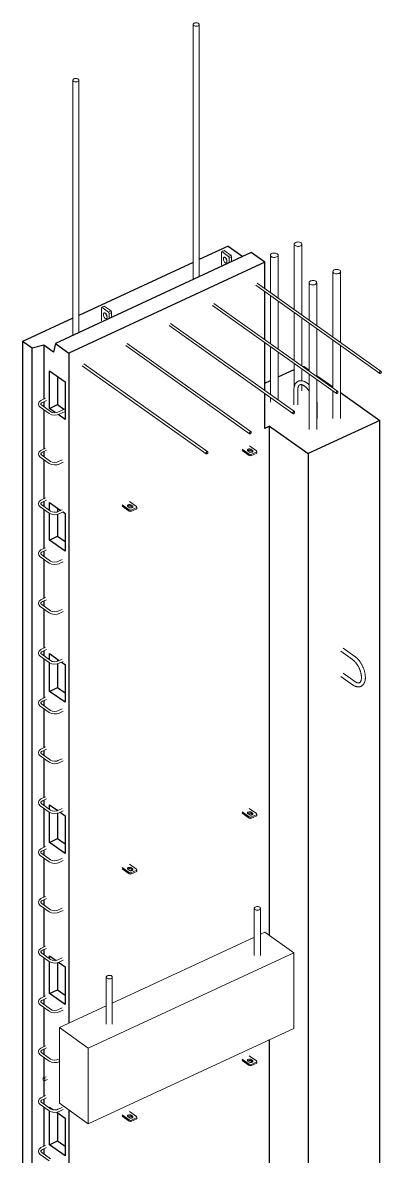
# Model space of a CAD drawing. Header units: millimetres. Extents: x -13820 to 6054, y -1835 to 21775.
# Drawn here: x 4887 to 6054, y 4825 to 8511 of the extents above; entities that cross this region are included whole.
import ezdxf

# ---------------------------------------------------------------- set-up
doc = ezdxf.new("R2010")
doc.units = ezdxf.units.MM
for name, color, linetype, lineweight in [('A-GENM', 13, 'Continuous', 18), ('A-WALL', 113, 'Continuous', 25), ('S-BEAM', 12, 'Continuous', 18), ('S-RBAR', 171, 'Continuous', 18)]:
    doc.layers.add(name, color=color, linetype=linetype, lineweight=lineweight)

# ---------------------------------------------------------------- blocks, each defined once
blk = doc.blocks.new('Rebar Bar - Part 698631707-431004-3D Ortho')
at = {"layer": 'S-RBAR'}
for p, q in [((-22690.5, 7395.7), (-22287, 7109.3)), ((-22282.4, 7115.8), (-22685.9, 7402.2))]:
    blk.add_line(p, q, dxfattribs=at)
for points in [[(-22281.6, 7114, 0), (-22281.7, 7114.8, 0), (-22282, 7115.5, 0), (-22282.5, 7115.9, 0), (-22283.2, 7116.1, 0), (-22283.9, 7116.1, 0), (-22284.7, 7115.9, 0), (-22285.5, 7115.4, 0), (-22286.3, 7114.7, 0), (-22286.9, 7113.9, 0), (-22287.4, 7113, 0), (-22287.7, 7112, 0), (-22287.8, 7111.1, 0)], [(-22287.8, 7111.1, 0), (-22287.7, 7110.3, 0), (-22287.4, 7109.7, 0), (-22286.9, 7109.2, 0), (-22286.3, 7109, 0), (-22285.5, 7109, 0), (-22284.7, 7109.3, 0), (-22283.9, 7109.8, 0), (-22283.2, 7110.5, 0), (-22282.5, 7111.3, 0), (-22282, 7112.2, 0), (-22281.7, 7113.1, 0), (-22281.6, 7114, 0)]]:
    blk.add_polyline3d(points, dxfattribs=at)
blk = doc.blocks.new('Rebar Bar - Part 4095212119-431004-3D Ortho')
at = {"layer": 'S-RBAR'}
for p, q in [((-22746.7, 7255.8), (-22769.7, 7245.2)), ((-22766.3, 7237.9), (-22746.7, 7247))]:
    blk.add_line(p, q, dxfattribs=at)
blk = doc.blocks.new('Rebar Bar - Part 2227165887-431004-3D Ortho')
at = {"layer": 'S-RBAR'}
for points in [[(-22798.4, 7240, 0), (-22791.1, 7236.5, 0), (-22781.9, 7235, 0), (-22772.4, 7235.9, 0), (-22766.3, 7237.9, 0)], [(-22793.8, 7246.5, 0), (-22788.5, 7244.1, 0), (-22781.1, 7243, 0), (-22773.6, 7243.9, 0), (-22769.7, 7245.2, 0)]]:
    blk.add_polyline3d(points, dxfattribs=at)
blk = doc.blocks.new('Rebar Bar - Part 3241041724-431004-3D Ortho')
at = {"layer": 'S-RBAR'}
for p, q in [((-22793.8, 7246.5), (-22822.8, 7267.1)), ((-22827.4, 7260.6), (-22798.4, 7240))]:
    blk.add_line(p, q, dxfattribs=at)
blk = doc.blocks.new('Rebar Bar - Part 2227165887-V2-3D Ortho')
at = {"layer": 'S-RBAR'}
for points in [[(-22827.4, 7260.6, 0), (-22832.1, 7265.6, 0), (-22833.5, 7271.8, 0), (-22831.3, 7277.8, 0), (-22826, 7282.5, 0), (-22823.8, 7283.6, 0)], [(-22822.8, 7267.1, 0), (-22825.3, 7269.8, 0), (-22825.3, 7272.1, 0), (-22823.1, 7274.8, 0), (-22820.5, 7276.4, 0)]]:
    blk.add_polyline3d(points, dxfattribs=at)
blk = doc.blocks.new('Rebar Bar - Part 3512747055-431004-3D Ortho')
at = {"layer": 'S-RBAR'}
for p, q in [((-22810.4, 7289.8), (-22823.8, 7283.6)), ((-22820.5, 7276.4), (-22807, 7282.6))]:
    blk.add_line(p, q, dxfattribs=at)
blk = doc.blocks.new('Rebar Bar - Part 4095212119-V3-3D Ortho')
at = {"layer": 'S-RBAR'}
for p, q in [((-22756.3, 7089.4), (-22769.7, 7083.2)), ((-22766.3, 7076), (-22752.9, 7082.2))]:
    blk.add_line(p, q, dxfattribs=at)
blk = doc.blocks.new('Rebar Bar - Part 4095212119-V4-3D Ortho')
at = {"layer": 'S-RBAR'}
for p, q in [((-22765.3, 5141.6), (-22769.7, 5139.6)), ((-22766.3, 5132.3), (-22765.3, 5132.8))]:
    blk.add_line(p, q, dxfattribs=at)
blk = doc.blocks.new('RR spread anchor face based - RR-SA-3_0-200-1726827-3D Ortho')
at = {"layer": 'A-GENM'}
for p, q in [((-22626.8, 7585.7), (-22628.4, 7582.7)), ((-22628.4, 7582.7), (-22628.4, 7541.8)), ((-22626.8, 7585.7), (-22619, 7589.3)), ((-22604.8, 7570.1), (-22626.8, 7585.7)), ((-22621.5, 7560.4), (-22621.5, 7563.6)), ((-22619, 7589.3), (-22597, 7573.7)), ((-22613.7, 7564.9), (-22613.7, 7564)), ((-22604.8, 7570.1), (-22597, 7573.7)), ((-22603.2, 7564.9), (-22604.8, 7570.1)), ((-22595.4, 7568.5), (-22603.2, 7564.9)), ((-22603.2, 7549.4), (-22603.2, 7564.9)), ((-22597, 7573.7), (-22595.4, 7568.5)), ((-22595.4, 7568.5), (-22595.4, 7553)), ((-22610.1, 7555.6), (-22610.1, 7552.3))]:
    blk.add_line(p, q, dxfattribs=at)
for points in [[(-22621.5, 7563.6, 0), (-22621.3, 7565.4, 0), (-22620.7, 7566.8, 0), (-22619.8, 7567.7, 0), (-22618.6, 7568, 0), (-22617.3, 7567.8, 0), (-22615.8, 7567, 0), (-22614.3, 7565.7, 0), (-22613, 7564, 0), (-22611.8, 7562, 0), (-22610.9, 7559.8, 0), (-22610.3, 7557.7, 0), (-22610.1, 7555.6, 0)], [(-22612, 7548.2, 0), (-22613, 7548, 0), (-22614.3, 7548.2, 0), (-22615.8, 7549, 0), (-22617.3, 7550.3, 0), (-22618.6, 7552, 0), (-22619.8, 7554, 0), (-22620.7, 7556.1, 0), (-22621.3, 7558.3, 0), (-22621.5, 7560.4, 0)], [(-22613.7, 7564, 0), (-22613.5, 7561.9, 0), (-22612.9, 7559.8, 0), (-22612, 7557.6, 0), (-22610.8, 7555.6, 0), (-22610.2, 7554.7, 0)], [(-22610.1, 7552.3, 0), (-22610.3, 7550.6, 0), (-22610.9, 7549.2, 0), (-22611.8, 7548.3, 0)]]:
    blk.add_polyline3d(points, dxfattribs=at)
blk = doc.blocks.new('RR spread anchor face based - RR-SA-0_7-110-1726815-3D Ortho')
at = {"layer": 'A-GENM'}
for p, q in [((-22560.7, 6943.5), (-22537.8, 6927.2)), ((-22537.8, 6923.2), (-22560.7, 6939.4)), ((-22538.2, 6934.8), (-22541.9, 6937.5)), ((-22514.5, 6938.1), (-22537.4, 6954.3)), ((-22532.7, 6925.9), (-22513.3, 6934.9)), ((-22531, 6942.5), (-22527.3, 6939.9)), ((-22527.3, 6935.8), (-22531, 6938.4)), ((-22526.7, 6935.3), (-22527.3, 6935.8)), ((-22513.3, 6934.9), (-22514.5, 6938.1)), ((-22513.3, 6934.9), (-22513.3, 6930.8)), ((-22537.8, 6927.2), (-22532.7, 6925.9)), ((-22537.8, 6923.2), (-22537.8, 6927.2)), ((-22532.7, 6921.8), (-22537.8, 6923.2)), ((-22513.3, 6930.8), (-22532.7, 6921.8)), ((-22532.7, 6925.9), (-22532.7, 6921.8))]:
    blk.add_line(p, q, dxfattribs=at)
for points in [[(-22541.9, 6937.5, 0), (-22542.9, 6938.4, 0), (-22543.4, 6939.4, 0), (-22543.4, 6940.4, 0), (-22543, 6941.5, 0), (-22542.1, 6942.4, 0), (-22540.9, 6943.1, 0), (-22539.3, 6943.7, 0), (-22537.6, 6944, 0), (-22535.7, 6944, 0), (-22534, 6943.8, 0), (-22532.4, 6943.3, 0), (-22531, 6942.5, 0)], [(-22531, 6938.4, 0), (-22532.4, 6939.2, 0), (-22534, 6939.7, 0), (-22535.7, 6939.9, 0), (-22537.6, 6939.9, 0), (-22539.3, 6939.6, 0), (-22540.9, 6939, 0), (-22542.1, 6938.3, 0)], [(-22527.3, 6939.9, 0), (-22526.3, 6939, 0), (-22525.8, 6938, 0), (-22525.8, 6936.9, 0), (-22526.2, 6935.9, 0), (-22527.1, 6935, 0), (-22528.3, 6934.2, 0), (-22529.9, 6933.7, 0), (-22531.6, 6933.4, 0), (-22533.5, 6933.3, 0), (-22535.2, 6933.6, 0), (-22536.8, 6934.1, 0), (-22538.2, 6934.8, 0)]]:
    blk.add_polyline3d(points, dxfattribs=at)
blk = doc.blocks.new('RR spread anchor face based - RR-SA-0_7-110-2888042-3D Ortho')
at = {"layer": 'A-GENM'}
for p, q in [((-22560.7, 3779.6), (-22537.8, 3763.3)), ((-22537.8, 3759.2), (-22560.7, 3775.5)), ((-22538.2, 3770.9), (-22541.9, 3773.6)), ((-22537.8, 3763.3), (-22532.7, 3762)), ((-22537.8, 3759.2), (-22537.8, 3763.3)), ((-22514.5, 3774.1), (-22537.4, 3790.4)), ((-22532.7, 3762), (-22513.3, 3771)), ((-22513.3, 3766.9), (-22532.7, 3757.9)), ((-22532.7, 3762), (-22532.7, 3757.9)), ((-22531, 3778.6), (-22527.3, 3775.9)), ((-22527.3, 3771.8), (-22531, 3774.5)), ((-22526.7, 3771.4), (-22527.3, 3771.8)), ((-22513.3, 3771), (-22514.5, 3774.1)), ((-22513.3, 3771), (-22513.3, 3766.9)), ((-22532.7, 3757.9), (-22537.8, 3759.2))]:
    blk.add_line(p, q, dxfattribs=at)
for points in [[(-22541.9, 3773.6, 0), (-22542.9, 3774.5, 0), (-22543.4, 3775.5, 0), (-22543.4, 3776.5, 0), (-22543, 3777.5, 0), (-22542.1, 3778.4, 0), (-22540.9, 3779.2, 0), (-22539.3, 3779.8, 0), (-22537.6, 3780.1, 0), (-22535.7, 3780.1, 0), (-22534, 3779.8, 0), (-22532.4, 3779.3, 0), (-22531, 3778.6, 0)], [(-22531, 3774.5, 0), (-22532.4, 3775.2, 0), (-22534, 3775.7, 0), (-22535.7, 3776, 0), (-22537.6, 3776, 0), (-22539.3, 3775.7, 0), (-22540.9, 3775.1, 0), (-22542.1, 3774.4, 0)], [(-22527.3, 3775.9, 0), (-22526.3, 3775, 0), (-22525.8, 3774, 0), (-22525.8, 3773, 0), (-22526.2, 3772, 0), (-22527.1, 3771, 0), (-22528.3, 3770.3, 0), (-22529.9, 3769.7, 0), (-22531.6, 3769.4, 0), (-22533.5, 3769.4, 0), (-22535.2, 3769.7, 0), (-22536.8, 3770.2, 0), (-22538.2, 3770.9, 0)]]:
    blk.add_polyline3d(points, dxfattribs=at)
blk = doc.blocks.new('RR spread anchor face based - RR-SA-0_7-110-V7-3D Ortho')
at = {"layer": 'A-GENM'}
for p, q in [((-22170.3, 7124.5), (-22147.3, 7108.2)), ((-22147.3, 7104.1), (-22170.3, 7120.4)), ((-22147.7, 7115.7), (-22151.5, 7118.4)), ((-22124, 7119), (-22146.9, 7135.3)), ((-22142.2, 7106.8), (-22122.8, 7115.9)), ((-22140.6, 7123.5), (-22136.8, 7120.8)), ((-22136.8, 7116.7), (-22140.6, 7119.4)), ((-22136.3, 7116.2), (-22136.8, 7116.7)), ((-22122.8, 7115.9), (-22124, 7119)), ((-22122.8, 7115.9), (-22122.8, 7111.8)), ((-22147.3, 7108.2), (-22142.2, 7106.8)), ((-22147.3, 7104.1), (-22147.3, 7108.2)), ((-22142.2, 7102.7), (-22147.3, 7104.1)), ((-22122.8, 7111.8), (-22142.2, 7102.7)), ((-22142.2, 7106.8), (-22142.2, 7102.7))]:
    blk.add_line(p, q, dxfattribs=at)
for points in [[(-22151.5, 7118.4, 0), (-22152.4, 7119.3, 0), (-22152.9, 7120.3, 0), (-22153, 7121.4, 0), (-22152.6, 7122.4, 0), (-22151.7, 7123.3, 0), (-22150.4, 7124.1, 0), (-22148.9, 7124.6, 0), (-22147.1, 7124.9, 0), (-22145.3, 7124.9, 0), (-22143.5, 7124.7, 0), (-22141.9, 7124.2, 0), (-22140.6, 7123.5, 0)], [(-22140.6, 7119.4, 0), (-22141.9, 7120.1, 0), (-22143.5, 7120.6, 0), (-22145.3, 7120.8, 0), (-22147.1, 7120.8, 0), (-22148.9, 7120.5, 0), (-22150.4, 7120, 0), (-22151.7, 7119.2, 0)], [(-22136.8, 7120.8, 0), (-22135.9, 7119.9, 0), (-22135.3, 7118.9, 0), (-22135.3, 7117.8, 0), (-22135.7, 7116.8, 0), (-22136.6, 7115.9, 0), (-22137.9, 7115.1, 0), (-22139.4, 7114.6, 0), (-22141.2, 7114.3, 0), (-22143, 7114.3, 0), (-22144.8, 7114.5, 0), (-22146.4, 7115, 0), (-22147.7, 7115.7, 0)]]:
    blk.add_polyline3d(points, dxfattribs=at)
blk = doc.blocks.new('12_7Ø_ Lifting Insert_COLUMN - 12_9Ø Lifting insert-1653057-3D Ortho')
at = {"layer": 'A-GENM'}
for p, q in [((-21848.7, 6467.1), (-21810.7, 6440.1)), ((-21803.3, 6450.5), (-21841.4, 6477.4)), ((-21848.7, 6385.2), (-21810.7, 6358.2)), ((-21803.3, 6368.5), (-21841.4, 6395.5))]:
    blk.add_line(p, q, dxfattribs=at)
for points in [[(-21803.3, 6450.5, 0), (-21801.9, 6449.4, 0), (-21800.5, 6448.3, 0), (-21799.1, 6447.1, 0), (-21797.7, 6445.9, 0), (-21796.3, 6444.6, 0), (-21795, 6443.2, 0), (-21793.7, 6441.8, 0), (-21792.4, 6440.4, 0), (-21791.1, 6438.9, 0), (-21789.8, 6437.3, 0), (-21788.6, 6435.7, 0), (-21787.4, 6434.1, 0), (-21786.2, 6432.4, 0), (-21785, 6430.7, 0), (-21783.9, 6428.9, 0), (-21782.8, 6427.1, 0), (-21781.7, 6425.3, 0), (-21780.7, 6423.4, 0), (-21779.7, 6421.5, 0), (-21778.8, 6419.6, 0), (-21777.9, 6417.7, 0), (-21777, 6415.8, 0), (-21776.2, 6413.8, 0), (-21775.4, 6411.8, 0), (-21774.6, 6409.9, 0), (-21773.9, 6407.9, 0), (-21773.3, 6405.9, 0), (-21772.6, 6403.9, 0), (-21772.1, 6401.9, 0), (-21771.6, 6399.9, 0), (-21771.1, 6397.9, 0), (-21770.7, 6395.9, 0), (-21770.3, 6394, 0), (-21770, 6392, 0), (-21769.8, 6390.1, 0), (-21769.5, 6388.1, 0), (-21769.4, 6386.2, 0), (-21769.3, 6384.4, 0), (-21769.2, 6382.5, 0), (-21769.3, 6380.7, 0), (-21769.3, 6378.9, 0), (-21769.5, 6377.1, 0), (-21769.6, 6375.4, 0), (-21769.9, 6373.7, 0), (-21770.2, 6372, 0), (-21770.6, 6370.4, 0), (-21771, 6368.8, 0), (-21771.5, 6367.3, 0), (-21772.1, 6365.8, 0), (-21772.7, 6364.3, 0), (-21773.4, 6362.9, 0), (-21774.2, 6361.5, 0), (-21775, 6360.3, 0), (-21776, 6359, 0), (-21777, 6357.9, 0), (-21778, 6356.8, 0), (-21779.2, 6355.8, 0), (-21780.4, 6354.9, 0), (-21781.7, 6354, 0), (-21783, 6353.3, 0), (-21784.4, 6352.7, 0), (-21785.9, 6352.2, 0), (-21787.3, 6351.8, 0), (-21788.8, 6351.6, 0), (-21790.4, 6351.4, 0), (-21791.9, 6351.3, 0), (-21793.4, 6351.4, 0), (-21795, 6351.5, 0), (-21796.5, 6351.8, 0), (-21798, 6352.1, 0), (-21799.5, 6352.5, 0), (-21801.1, 6353, 0), (-21802.6, 6353.6, 0), (-21804.1, 6354.3, 0), (-21805.5, 6355, 0), (-21807, 6355.8, 0), (-21808.5, 6356.7, 0), (-21809.9, 6357.6, 0), (-21810.7, 6358.2, 0)], [(-21810.7, 6440.1, 0), (-21809.6, 6439.3, 0), (-21808.5, 6438.4, 0), (-21807.4, 6437.5, 0), (-21806.3, 6436.5, 0), (-21805.2, 6435.5, 0), (-21804.1, 6434.4, 0), (-21803, 6433.2, 0), (-21801.9, 6432, 0), (-21800.8, 6430.7, 0), (-21799.8, 6429.4, 0), (-21798.7, 6428, 0), (-21797.7, 6426.6, 0), (-21796.6, 6425.2, 0), (-21795.6, 6423.7, 0), (-21794.7, 6422.2, 0), (-21793.7, 6420.6, 0), (-21792.8, 6419, 0), (-21791.9, 6417.4, 0), (-21791, 6415.7, 0), (-21790.2, 6414.1, 0), (-21789.4, 6412.4, 0), (-21788.6, 6410.7, 0), (-21787.9, 6409, 0), (-21787.2, 6407.2, 0), (-21786.5, 6405.5, 0), (-21785.9, 6403.8, 0), (-21785.4, 6402, 0), (-21784.8, 6400.3, 0), (-21784.3, 6398.6, 0), (-21783.9, 6396.9, 0), (-21783.5, 6395.2, 0), (-21783.1, 6393.5, 0), (-21782.8, 6391.8, 0), (-21782.6, 6390.2, 0), (-21782.4, 6388.5, 0), (-21782.2, 6387, 0), (-21782.1, 6385.4, 0), (-21782, 6383.9, 0), (-21781.9, 6382.4, 0), (-21782, 6381, 0), (-21782, 6379.6, 0), (-21782.1, 6378.2, 0), (-21782.2, 6377, 0), (-21782.4, 6375.7, 0), (-21782.6, 6374.6, 0), (-21782.9, 6373.5, 0), (-21783.2, 6372.4, 0), (-21783.5, 6371.4, 0), (-21783.8, 6370.5, 0), (-21784.2, 6369.7, 0), (-21784.6, 6368.9, 0), (-21785, 6368.2, 0), (-21785.4, 6367.6, 0), (-21785.8, 6367, 0), (-21786.3, 6366.5, 0), (-21786.7, 6366, 0), (-21787.2, 6365.7, 0), (-21787.6, 6365.3, 0), (-21788.1, 6365, 0), (-21788.6, 6364.8, 0), (-21789.1, 6364.5, 0), (-21789.6, 6364.4, 0), (-21790.1, 6364.2, 0), (-21790.7, 6364.1, 0), (-21791.3, 6364.1, 0), (-21791.9, 6364, 0), (-21792.6, 6364, 0), (-21793.4, 6364.1, 0), (-21794.2, 6364.2, 0), (-21795, 6364.4, 0), (-21795.8, 6364.7, 0), (-21796.7, 6365, 0), (-21797.7, 6365.3, 0), (-21798.6, 6365.7, 0), (-21799.6, 6366.2, 0), (-21800.7, 6366.8, 0), (-21801.7, 6367.4, 0), (-21802.8, 6368.1, 0), (-21803.3, 6368.5, 0)]]:
    blk.add_polyline3d(points, dxfattribs=at)
blk = doc.blocks.new('12_7Ø_ Lifting Insert_COLUMN - 12_9Ø Lifting insert-V8-3D Ortho')
at = {"layer": 'A-GENM'}
for p, q in [((-22001.9, 7316.4), (-22001.9, 7268.2)), ((-21989.2, 7268.2), (-21989.2, 7316.4)), ((-21926.4, 7223.6), (-21926.4, 7271.8))]:
    blk.add_line(p, q, dxfattribs=at)
for points in [[(-21952.5, 7333.4, 0), (-21953.1, 7334, 0), (-21954.5, 7335.3, 0), (-21955.9, 7336.6, 0), (-21957.3, 7337.8, 0), (-21958.7, 7338.9, 0), (-21960.1, 7340, 0), (-21961.5, 7341, 0), (-21963, 7341.9, 0), (-21964.4, 7342.8, 0), (-21965.9, 7343.6, 0), (-21967.4, 7344.3, 0), (-21968.9, 7344.9, 0), (-21970.4, 7345.5, 0), (-21971.9, 7346, 0), (-21973.4, 7346.4, 0), (-21975, 7346.7, 0), (-21976.5, 7346.9, 0), (-21978.1, 7347.1, 0), (-21979.6, 7347.1, 0), (-21981.1, 7347, 0), (-21982.6, 7346.8, 0), (-21984.1, 7346.5, 0), (-21985.6, 7346.1, 0), (-21987, 7345.6, 0), (-21988.4, 7345, 0), (-21989.7, 7344.2, 0), (-21991, 7343.4, 0), (-21992.2, 7342.5, 0), (-21993.4, 7341.4, 0), (-21994.4, 7340.3, 0), (-21995.4, 7339.2, 0), (-21996.3, 7337.9, 0), (-21997.2, 7336.6, 0), (-21997.9, 7335.3, 0), (-21998.6, 7333.8, 0), (-21999.2, 7332.4, 0), (-21999.8, 7330.9, 0), (-22000.3, 7329.3, 0), (-22000.7, 7327.7, 0), (-22001, 7326.1, 0), (-22001.3, 7324.4, 0), (-22001.6, 7322.7, 0), (-22001.7, 7321, 0), (-22001.9, 7319.2, 0), (-22001.9, 7317.4, 0), (-22001.9, 7316.4, 0)], [(-21952.6, 7313.3, 0), (-21953.5, 7314.6, 0), (-21954.5, 7316, 0), (-21955.5, 7317.5, 0), (-21956.6, 7318.8, 0), (-21957.7, 7320.2, 0), (-21958.7, 7321.5, 0), (-21959.8, 7322.7, 0), (-21960.9, 7323.9, 0), (-21962, 7325, 0), (-21963.1, 7326, 0), (-21964.2, 7327, 0), (-21965.4, 7328, 0), (-21966.4, 7328.9, 0), (-21967.5, 7329.7, 0), (-21968.6, 7330.4, 0), (-21969.7, 7331.1, 0), (-21970.7, 7331.7, 0), (-21971.7, 7332.3, 0), (-21972.7, 7332.8, 0), (-21973.7, 7333.2, 0), (-21974.6, 7333.5, 0), (-21975.5, 7333.8, 0), (-21976.4, 7334, 0), (-21977.2, 7334.2, 0), (-21977.9, 7334.3, 0), (-21978.7, 7334.4, 0), (-21979.4, 7334.4, 0), (-21980, 7334.4, 0), (-21980.6, 7334.3, 0), (-21981.2, 7334.2, 0), (-21981.7, 7334, 0), (-21982.2, 7333.8, 0), (-21982.7, 7333.6, 0), (-21983.2, 7333.4, 0), (-21983.6, 7333, 0), (-21984.1, 7332.7, 0), (-21984.5, 7332.3, 0), (-21985, 7331.8, 0), (-21985.4, 7331.3, 0), (-21985.8, 7330.7, 0), (-21986.3, 7330.1, 0), (-21986.7, 7329.4, 0), (-21987, 7328.6, 0), (-21987.4, 7327.7, 0), (-21987.7, 7326.8, 0), (-21988.1, 7325.8, 0), (-21988.3, 7324.8, 0), (-21988.6, 7323.6, 0), (-21988.8, 7322.5, 0), (-21989, 7321.2, 0), (-21989.1, 7319.9, 0), (-21989.2, 7318.6, 0), (-21989.2, 7317.2, 0), (-21989.2, 7316.4, 0)], [(-21926.4, 7271.8, 0), (-21926.4, 7273.7, 0), (-21926.5, 7275.5, 0), (-21926.6, 7277.4, 0), (-21926.8, 7279.3, 0), (-21927.1, 7281.3, 0), (-21927.4, 7283.2, 0), (-21927.7, 7285.2, 0)]]:
    blk.add_polyline3d(points, dxfattribs=at)
blk = doc.blocks.new('Rebar Bar - Part 1189750324-431004-3D Ortho')
at = {"layer": 'S-RBAR'}
for p, q in [((-22329.9, 8505.6), (-22329.9, 7676.1)), ((-22309.9, 7685.3), (-22309.9, 8505.6))]:
    blk.add_line(p, q, dxfattribs=at)
for points in [[(-22312.1, 8509.2, 0), (-22314, 8510.2, 0), (-22316.3, 8510.9, 0), (-22318.8, 8511.3, 0), (-22321.4, 8511.3, 0), (-22324, 8510.8, 0), (-22326.2, 8510.1, 0), (-22328, 8509, 0), (-22329.2, 8507.7, 0), (-22329.8, 8506.2, 0), (-22329.8, 8504.7, 0), (-22329, 8503.3, 0), (-22327.7, 8502, 0)], [(-22327.7, 8502, 0), (-22325.8, 8501, 0), (-22323.5, 8500.2, 0), (-22320.9, 8499.9, 0), (-22318.3, 8499.9, 0), (-22315.8, 8500.3, 0), (-22313.6, 8501.1, 0), (-22311.8, 8502.2, 0), (-22310.6, 8503.5, 0), (-22309.9, 8505, 0), (-22310, 8506.5, 0), (-22310.8, 8507.9, 0), (-22312.1, 8509.2, 0)]]:
    blk.add_polyline3d(points, dxfattribs=at)
blk = doc.blocks.new('Rebar Bar - Part 343360841-431004-3D Ortho')
at = {"layer": 'S-RBAR'}
for p, q in [((-22721.5, 8324.1), (-22721.5, 7494.6)), ((-22701.5, 7503.9), (-22701.5, 8324.1))]:
    blk.add_line(p, q, dxfattribs=at)
for points in [[(-22703.7, 8327.7, 0), (-22705.6, 8328.8, 0), (-22707.9, 8329.5, 0), (-22710.4, 8329.8, 0), (-22713, 8329.8, 0), (-22715.5, 8329.4, 0), (-22717.8, 8328.6, 0), (-22719.6, 8327.5, 0), (-22720.8, 8326.2, 0), (-22721.4, 8324.8, 0), (-22721.3, 8323.3, 0), (-22720.6, 8321.8, 0), (-22719.2, 8320.5, 0)], [(-22719.2, 8320.5, 0), (-22717.4, 8319.5, 0), (-22715.1, 8318.8, 0), (-22712.5, 8318.4, 0), (-22709.9, 8318.5, 0), (-22707.4, 8318.9, 0), (-22705.2, 8319.7, 0), (-22703.4, 8320.8, 0), (-22702.1, 8322.1, 0), (-22701.5, 8323.5, 0), (-22701.6, 8325, 0), (-22702.3, 8326.5, 0), (-22703.7, 8327.7, 0)]]:
    blk.add_polyline3d(points, dxfattribs=at)
blk = doc.blocks.new('Rebar Bar - Part 3340766530-431004-3D Ortho')
at = {"layer": 'S-RBAR'}
for p, q in [((-22130.7, 5631), (-22130.7, 5477.6)), ((-22110.7, 5477.6), (-22110.7, 5631))]:
    blk.add_line(p, q, dxfattribs=at)
for points in [[(-22113, 5634.6, 0), (-22114.8, 5635.6, 0), (-22117.1, 5636.3, 0), (-22119.7, 5636.7, 0), (-22122.3, 5636.7, 0), (-22124.8, 5636.2, 0), (-22127, 5635.4, 0), (-22128.8, 5634.4, 0), (-22130.1, 5633, 0), (-22130.7, 5631.6, 0), (-22130.6, 5630.1, 0), (-22129.9, 5628.7, 0), (-22128.5, 5627.4, 0)], [(-22128.5, 5627.4, 0), (-22126.6, 5626.4, 0), (-22124.3, 5625.6, 0), (-22121.8, 5625.3, 0), (-22119.2, 5625.3, 0), (-22116.7, 5625.7, 0), (-22114.4, 5626.5, 0), (-22112.6, 5627.6, 0), (-22111.4, 5628.9, 0), (-22110.8, 5630.4, 0), (-22110.9, 5631.9, 0), (-22111.6, 5633.3, 0), (-22113, 5634.6, 0)]]:
    blk.add_polyline3d(points, dxfattribs=at)
blk = doc.blocks.new('Rebar Bar - Part 1765353770-431004-3D Ortho')
at = {"layer": 'S-RBAR'}
for p, q in [((-22613, 5407.5), (-22613, 5254.2)), ((-22593, 5254.2), (-22593, 5407.5))]:
    blk.add_line(p, q, dxfattribs=at)
for points in [[(-22595.2, 5411.1, 0), (-22597.1, 5412.2, 0), (-22599.4, 5412.9, 0), (-22601.9, 5413.2, 0), (-22604.5, 5413.2, 0), (-22607, 5412.8, 0), (-22609.3, 5412, 0), (-22611.1, 5410.9, 0), (-22612.3, 5409.6, 0), (-22612.9, 5408.1, 0), (-22612.9, 5406.6, 0), (-22612.1, 5405.2, 0), (-22610.7, 5403.9, 0)], [(-22610.7, 5403.9, 0), (-22608.9, 5402.9, 0), (-22606.6, 5402.2, 0), (-22604, 5401.8, 0), (-22601.4, 5401.9, 0), (-22598.9, 5402.3, 0), (-22596.7, 5403.1, 0), (-22594.9, 5404.2, 0), (-22593.6, 5405.5, 0), (-22593, 5406.9, 0), (-22593.1, 5408.4, 0), (-22593.8, 5409.9, 0), (-22595.2, 5411.1, 0)]]:
    blk.add_polyline3d(points, dxfattribs=at)
blk = doc.blocks.new('Rebar Bar - Part 419533891-431004-3D Ortho')
at = {"layer": 'S-RBAR'}
for p, q in [((-22078.4, 7754.9), (-22078.4, 7633)), ((-22053.4, 7615.3), (-22053.4, 7754.9)), ((-22078.4, 7623.3), (-22078.4, 7467.6)), ((-22053.4, 7449.8), (-22053.4, 7605.6)), ((-22078.4, 7457.9), (-22078.4, 7302.1)), ((-22053.4, 7284.3), (-22053.4, 7440.1)), ((-22078.4, 7292.3), (-22078.4, 7277.7))]:
    blk.add_line(p, q, dxfattribs=at)
for points in [[(-22056.2, 7759.4, 0), (-22058.5, 7760.7, 0), (-22061.4, 7761.6, 0), (-22064.6, 7762, 0), (-22067.8, 7762, 0), (-22071, 7761.4, 0), (-22073.7, 7760.5, 0), (-22076, 7759.1, 0), (-22077.6, 7757.5, 0), (-22078.3, 7755.6, 0), (-22078.2, 7753.8, 0), (-22077.3, 7752, 0), (-22075.6, 7750.4, 0)], [(-22075.6, 7750.4, 0), (-22073.2, 7749.1, 0), (-22070.4, 7748.2, 0), (-22067.2, 7747.8, 0), (-22063.9, 7747.8, 0), (-22060.8, 7748.3, 0), (-22058, 7749.3, 0), (-22055.8, 7750.7, 0), (-22054.2, 7752.3, 0), (-22053.5, 7754.1, 0), (-22053.5, 7756, 0), (-22054.5, 7757.8, 0), (-22056.2, 7759.4, 0)]]:
    blk.add_polyline3d(points, dxfattribs=at)
blk = doc.blocks.new('Rebar Bar - Part 419533891-V9-3D Ortho')
at = {"layer": 'S-RBAR'}
for p, q in [((-22000.6, 7790.9), (-22000.6, 7577.9)), ((-21975.6, 7560.1), (-21975.6, 7790.9)), ((-22000.6, 7568.2), (-22000.6, 7412.4)), ((-21975.6, 7394.6), (-21975.6, 7550.4)), ((-22000.6, 7402.6), (-22000.6, 7325.2)), ((-21975.6, 7346.3), (-21975.6, 7384.9)), ((-21975.6, 7313.8), (-21975.6, 7333.8))]:
    blk.add_line(p, q, dxfattribs=at)
for points in [[(-21978.4, 7795.4, 0), (-21980.8, 7796.7, 0), (-21983.6, 7797.6, 0), (-21986.8, 7798.1, 0), (-21990.1, 7798, 0), (-21993.2, 7797.5, 0), (-21996, 7796.5, 0), (-21998.2, 7795.1, 0), (-21999.8, 7793.5, 0), (-22000.5, 7791.7, 0), (-22000.5, 7789.8, 0), (-21999.5, 7788, 0), (-21997.8, 7786.4, 0)], [(-21997.8, 7786.4, 0), (-21995.5, 7785.1, 0), (-21992.6, 7784.2, 0), (-21989.4, 7783.8, 0), (-21986.2, 7783.8, 0), (-21983, 7784.4, 0), (-21980.3, 7785.4, 0), (-21978, 7786.7, 0), (-21976.4, 7788.4, 0), (-21975.7, 7790.2, 0), (-21975.8, 7792, 0), (-21976.7, 7793.8, 0), (-21978.4, 7795.4, 0)]]:
    blk.add_polyline3d(points, dxfattribs=at)
blk = doc.blocks.new('Rebar Bar - Part 419533891-V10-3D Ortho')
at = {"layer": 'S-RBAR'}
for p, q in [((-21952.7, 7665.7), (-21952.7, 7543.9)), ((-21927.7, 7526.1), (-21927.7, 7665.7)), ((-21952.7, 7534.2), (-21952.7, 7378.4)), ((-21927.7, 7360.6), (-21927.7, 7516.4)), ((-21952.7, 7368.6), (-21952.7, 7188.5)), ((-21927.7, 7188.5), (-21927.7, 7350.8))]:
    blk.add_line(p, q, dxfattribs=at)
for points in [[(-21930.5, 7670.2, 0), (-21932.8, 7671.5, 0), (-21935.7, 7672.4, 0), (-21938.9, 7672.8, 0), (-21942.1, 7672.8, 0), (-21945.3, 7672.2, 0), (-21948, 7671.3, 0), (-21950.3, 7669.9, 0), (-21951.9, 7668.3, 0), (-21952.6, 7666.4, 0), (-21952.5, 7664.6, 0), (-21951.6, 7662.8, 0), (-21949.9, 7661.2, 0)], [(-21949.9, 7661.2, 0), (-21947.5, 7659.9, 0), (-21944.7, 7659, 0), (-21941.5, 7658.6, 0), (-21938.2, 7658.6, 0), (-21935.1, 7659.1, 0), (-21932.3, 7660.1, 0), (-21930.1, 7661.5, 0), (-21928.5, 7663.1, 0), (-21927.8, 7664.9, 0), (-21927.8, 7666.8, 0), (-21928.8, 7668.6, 0), (-21930.5, 7670.2, 0)]]:
    blk.add_polyline3d(points, dxfattribs=at)
blk = doc.blocks.new('Rebar Bar - Part 419533891-V11-3D Ortho')
at = {"layer": 'S-RBAR'}
for p, q in [((-21874.9, 7701.7), (-21874.9, 7488.7)), ((-21849.9, 7470.9), (-21849.9, 7701.7)), ((-21874.9, 7479), (-21874.9, 7323.2)), ((-21849.9, 7224.5), (-21849.9, 7461.2)), ((-21874.9, 7313.4), (-21874.9, 7224.5))]:
    blk.add_line(p, q, dxfattribs=at)
for points in [[(-21852.7, 7706.2, 0), (-21855.1, 7707.5, 0), (-21857.9, 7708.4, 0), (-21861.1, 7708.9, 0), (-21864.4, 7708.8, 0), (-21867.5, 7708.3, 0), (-21870.3, 7707.3, 0), (-21872.5, 7705.9, 0), (-21874.1, 7704.3, 0), (-21874.8, 7702.5, 0), (-21874.8, 7700.6, 0), (-21873.8, 7698.8, 0), (-21872.1, 7697.2, 0)], [(-21872.1, 7697.2, 0), (-21869.8, 7695.9, 0), (-21866.9, 7695, 0), (-21863.7, 7694.6, 0), (-21860.5, 7694.6, 0), (-21857.3, 7695.2, 0), (-21854.6, 7696.1, 0), (-21852.3, 7697.5, 0), (-21850.7, 7699.1, 0), (-21850, 7701, 0), (-21850.1, 7702.8, 0), (-21851, 7704.6, 0), (-21852.7, 7706.2, 0)]]:
    blk.add_polyline3d(points, dxfattribs=at)
blk = doc.blocks.new('Rebar Bar - Part 1987390371-431004-3D Ortho')
at = {"layer": 'S-RBAR'}
for p, q in [((-22808.5, 5083.6), (-22817.3, 5079.6)), ((-22813.1, 5070.5), (-22804.3, 5074.6))]:
    blk.add_line(p, q, dxfattribs=at)
for points in [[(-22812.1, 5072.8, 0), (-22812.2, 5073.9, 0), (-22812.5, 5075.1, 0), (-22813, 5076.3, 0), (-22813.6, 5077.5, 0), (-22814.4, 5078.4, 0), (-22815.2, 5079.1, 0), (-22816, 5079.6, 0), (-22816.8, 5079.7, 0), (-22817.4, 5079.5, 0), (-22817.9, 5079, 0), (-22818.2, 5078.2, 0), (-22818.3, 5077.3, 0)], [(-22818.3, 5077.3, 0), (-22818.2, 5076.1, 0), (-22817.9, 5074.9, 0), (-22817.4, 5073.7, 0), (-22816.8, 5072.6, 0), (-22816, 5071.6, 0), (-22815.2, 5070.9, 0), (-22814.4, 5070.5, 0), (-22813.6, 5070.4, 0), (-22813, 5070.6, 0), (-22812.5, 5071, 0), (-22812.2, 5071.8, 0), (-22812.1, 5072.8, 0)]]:
    blk.add_polyline3d(points, dxfattribs=at)

msp = doc.modelspace()

# ---------------------------------------------------------------- linework, layer by layer
at = {"layer": 'A-WALL'}
for p, q in [((5555.85728, 7784.55008), (5461.70223, 7740.92112)), ((5555.85728, 7784.55008), (5603.26701, 7750.90545)), ((5631.20306, 7763.85027), (4993.40467, 7468.31138)), ((5675.27385, 7732.57513), (5631.20306, 7763.85027)), ((5675.27385, 7732.57513), (5037.47546, 7437.03624)), ((5441.8796, 7731.73584), (5070.12708, 7559.47556)), ((5675.27385, 7645.7742), (5675.27385, 7732.57513)), ((5675.27385, 7480.32603), (5675.27385, 7636.032)), ((5050.30444, 7550.29028), (4886.94677, 7474.59466)), ((4918.37219, 7452.2934), (4886.94677, 7474.59466)), ((4886.9484, 7474.59351), (4886.9484, 3333.30558)), ((4955.76939, 7462.24968), (4918.37219, 7452.2934)), ((4918.37219, 3311.00548), (4918.37219, 7452.2934)), ((4987.11958, 7440.0018), (4955.76939, 7462.24968)), ((4955.76939, 7462.24968), (4955.76939, 7287.28292)), ((4993.40467, 7468.31138), (4987.11958, 7440.0018)), ((4993.40467, 7468.31138), (5037.47546, 7437.03624)), ((5675.27385, 7314.82447), (5675.27385, 7470.62915)), ((5037.47546, 7437.03624), (5037.47546, 5257.8422)), ((4974.62463, 7256.34614), (4974.62463, 7379.23303)), ((4974.62463, 7379.23303), (5024.90529, 7343.55101)), ((5718.18953, 7359.21069), (5771.19153, 7383.77042)), ((5804.73095, 7391.9664), (5799.32006, 7392.2958)), ((5804.73095, 7391.9664), (5819.11289, 7381.76016)), ((5000.35479, 7360.97344), (5000.35479, 7269.08868)), ((5024.90529, 7343.55101), (5024.90529, 7220.66413)), ((5675.27385, 7339.3247), (5693.41123, 7347.72909)), ((5843.89118, 7364.17607), (5896.89318, 7326.56284)), ((5675.27385, 7191.87285), (5675.27385, 7305.04735)), ((5921.67147, 7308.97876), (6049.87243, 7218.00007)), ((4955.76939, 7278.48023), (4955.76939, 7262.14231)), ((4974.62463, 7256.34614), (5000.35479, 7269.08868)), ((5000.35479, 7269.08868), (5021.3673, 7254.17701)), ((4955.76939, 7252.50377), (4955.76939, 7125.31118)), ((4993.21626, 7243.15247), (4974.62463, 7256.34614)), ((5024.90529, 7220.66413), (5002.02901, 7236.89844)), ((5690.82991, 7199.08112), (5675.27385, 7191.87285)), ((5690.82991, 5542.34163), (5690.82991, 7199.08112)), ((5690.82991, 7199.08112), (5816.53156, 7109.87608)), ((6049.87243, 7218.00007), (5816.53156, 7109.87608)), ((6049.87243, 3584.64459), (6049.87243, 7218.00007)), ((4955.76939, 7116.50849), (4955.76939, 7100.17057)), ((4955.76939, 7090.53204), (4955.76939, 6963.33945)), ((5816.53156, 7109.87608), (5816.53156, 3476.5206)), ((4955.76939, 6954.53675), (4955.76939, 6938.19884)), ((4974.62463, 6924.87643), (4974.62463, 6951.17705)), ((4974.62463, 6951.17705), (5010.94077, 6925.40506)), ((5000.35479, 6932.91747), (5000.35479, 6920.63741)), ((4955.76939, 6928.5603), (4955.76939, 6801.36771)), ((4974.62463, 6828.29017), (4974.62463, 6915.31692)), ((5000.35479, 6912.31411), (5000.35479, 6841.03271)), ((5018.30222, 6920.18096), (5024.90529, 6915.49504)), ((5024.90529, 6915.49504), (5024.90529, 6792.60816)), ((4974.62463, 6828.29017), (5000.35479, 6841.03271)), ((5024.90529, 6792.60816), (4974.62463, 6828.29017)), ((5000.35479, 6841.03271), (5024.90529, 6823.61028)), ((4955.76939, 6792.56502), (4955.76939, 6776.2271)), ((4955.76939, 6766.58856), (4955.76939, 6639.39597)), ((4955.76939, 6630.59328), (4955.76939, 6614.25536)), ((4955.76939, 6604.61682), (4955.76939, 6477.42423)), ((4955.76939, 6468.62154), (4955.76939, 6452.28362)), ((4974.62463, 6438.96122), (4974.62463, 6459.62952)), ((4974.62463, 6459.62952), (5006.13813, 6437.26576)), ((4955.76939, 6442.64509), (4955.76939, 6315.4525)), ((4974.62463, 6336.74264), (4974.62463, 6429.40171)), ((5000.35479, 6441.36994), (5000.35479, 6434.7222)), ((5000.35479, 6426.4015), (5000.35479, 6349.48518)), ((5013.64325, 6431.9397), (5024.90529, 6423.94751)), ((5024.90529, 6423.94751), (5024.90529, 6301.06063)), ((4974.62463, 6336.74264), (5000.35479, 6349.48518)), ((5000.35479, 6349.48518), (5024.90529, 6332.06275)), ((4955.76939, 6306.6498), (4955.76939, 6290.31188)), ((5024.90529, 6301.06063), (4974.62463, 6336.74264)), ((4955.76939, 6280.67335), (4955.76939, 6153.48076)), ((4955.76939, 6144.67807), (4955.76939, 6128.34015)), ((4955.76939, 6118.70161), (4955.76939, 5991.50902)), ((4955.76939, 5982.70633), (4955.76939, 5966.36841)), ((4955.76939, 5956.72987), (4955.76939, 5829.53728)), ((4974.62463, 5953.046), (4974.62463, 5968.082)), ((4974.62463, 5968.082), (5001.31034, 5949.1443)), ((4974.62463, 5845.19511), (4974.62463, 5943.48649)), ((5000.35479, 5949.60188), (5000.35479, 5948.80699)), ((5000.35479, 5940.48629), (5000.35479, 5857.93765)), ((5008.84174, 5943.79959), (5024.90529, 5932.39998)), ((5024.90529, 5932.39998), (5024.90529, 5809.5131)), ((4974.62463, 5845.19511), (5000.35479, 5857.93765)), ((5024.90529, 5809.5131), (4974.62463, 5845.19511)), ((5000.35479, 5857.93765), (5024.90529, 5840.51522)), ((4955.76939, 5820.73459), (4955.76939, 5804.39667)), ((4955.76939, 5794.75813), (4955.76939, 5667.56555)), ((4955.76939, 5658.76285), (4955.76939, 5642.42493)), ((4955.76939, 5632.7864), (4955.76939, 5505.59381)), ((4955.76939, 5496.79112), (4955.76939, 5480.4532)), ((4955.76939, 5470.81466), (4955.76939, 5343.62207)), ((4974.62463, 5467.13079), (4974.62463, 5476.53447)), ((4974.62463, 5476.53447), (4995.59323, 5461.65396)), ((4974.62463, 5353.64759), (4974.62463, 5457.57128)), ((5000.35479, 5454.57108), (5000.35479, 5366.39013)), ((5003.86385, 5455.78466), (5024.90529, 5440.85245)), ((5024.90529, 5440.85245), (5024.90529, 5317.96557)), ((4974.62463, 5353.64759), (5000.35479, 5366.39013)), ((5024.90529, 5317.96557), (4974.62463, 5353.64759)), ((5000.35479, 5366.39013), (5024.90529, 5348.96769)), ((4955.76939, 5334.81938), (4955.76939, 5318.48146)), ((4955.76939, 5308.84292), (4955.76939, 5181.65033)), ((5690.82991, 3565.72564), (5690.82991, 5204.22671)), ((4955.76939, 5172.84764), (4955.76939, 5156.50972)), ((4955.76939, 5146.87118), (4955.76939, 5080.21516)), ((4955.76939, 5071.52509), (4955.76939, 5019.6786)), ((4955.76939, 5010.8759), (4955.76939, 4994.53798)), ((4955.76939, 4984.89945), (4955.76939, 4857.70686)), ((4974.62463, 4981.21558), (4974.62463, 4984.98694)), ((4974.62463, 4984.98694), (4987.75508, 4975.66883)), ((4974.62463, 4862.10006), (4974.62463, 4971.65607)), ((4998.24203, 4968.2267), (5024.90529, 4949.30493)), ((5000.35479, 4966.72736), (5000.35479, 4874.8426)), ((5024.90529, 4949.30493), (5024.90529, 4826.41804)), ((5037.47546, 4975.57298), (5037.47546, 3262.97848)), ((4974.62463, 4862.10006), (5000.35479, 4874.8426)), ((5000.35479, 4874.8426), (5024.90529, 4857.42016)), ((4955.76939, 4848.90416), (4955.76939, 4832.56625)), ((5024.90529, 4826.41804), (4974.62463, 4862.10006))]:
    msp.add_line(p, q, dxfattribs=at)
at = {"layer": 'S-BEAM'}
for p, q in [((5178.62307, 5323.24627), (5641.03825, 5537.51722)), ((5660.86088, 5546.7025), (5675.27385, 5553.38109)), ((5769.55009, 5486.47732), (5675.27385, 5553.38109)), ((5769.55009, 5486.47732), (5100.63958, 5176.52189)), ((5769.55009, 5240.70355), (5769.55009, 5486.47732)), ((5006.36334, 5243.42567), (5158.80044, 5314.06099)), ((5006.36334, 4997.65191), (5006.36334, 5243.42567)), ((5006.36334, 5243.42567), (5100.63958, 5176.52189)), ((5100.63958, 4930.74813), (5769.55009, 5240.70355)), ((5100.63958, 5176.52189), (5100.63958, 4930.74813)), ((5006.36334, 4997.65191), (5100.63958, 4930.74813))]:
    msp.add_line(p, q, dxfattribs=at)

# ---------------------------------------------------------------- block references
at = {"layer": 'A-GENM'}
for name, p in [('RR spread anchor face based - RR-SA-3_0-200-1726827-3D Ortho', (28162.10778, 180.92747)), ('RR spread anchor face based - RR-SA-3_0-200-1726827-3D Ortho', (27771.65072, 0)), ('12_7Ø_ Lifting Insert_COLUMN - 12_9Ø Lifting insert-V8-3D Ortho', (27771.65072, 0)), ('RR spread anchor face based - RR-SA-0_7-110-V7-3D Ortho', (27771.65072, 0)), ('RR spread anchor face based - RR-SA-0_7-110-1726815-3D Ortho', (27771.65072, 0)), ('12_7Ø_ Lifting Insert_COLUMN - 12_9Ø Lifting insert-1653057-3D Ortho', (27771.65072, 0)), ('RR spread anchor face based - RR-SA-0_7-110-2888042-3D Ortho', (28162.10778, 2165.14099)), ('RR spread anchor face based - RR-SA-0_7-110-2888042-3D Ortho', (27771.65072, 1984.21352)), ('RR spread anchor face based - RR-SA-0_7-110-2888042-3D Ortho', (28162.10778, 1360.64153)), ('RR spread anchor face based - RR-SA-0_7-110-2888042-3D Ortho', (27771.65072, 1179.71407))]:
    msp.add_blockref(name, p, dxfattribs=at)
at = {"layer": 'S-RBAR'}
for name, p in [('Rebar Bar - Part 1189750324-431004-3D Ortho', (27771.65072, 0)), ('Rebar Bar - Part 343360841-431004-3D Ortho', (27771.65072, 0)), ('Rebar Bar - Part 419533891-V9-3D Ortho', (27771.65072, 0)), ('Rebar Bar - Part 419533891-431004-3D Ortho', (27771.65072, 0)), ('Rebar Bar - Part 419533891-V11-3D Ortho', (27771.65072, 0)), ('Rebar Bar - Part 419533891-V10-3D Ortho', (27771.65072, 0)), ('Rebar Bar - Part 698631707-431004-3D Ortho', (28336.00632, 261.50745)), ('Rebar Bar - Part 698631707-431004-3D Ortho', (28194.91742, 196.13058)), ('Rebar Bar - Part 698631707-431004-3D Ortho', (28053.82852, 130.75372)), ('Rebar Bar - Part 698631707-431004-3D Ortho', (27912.73962, 65.37686)), ('Rebar Bar - Part 698631707-431004-3D Ortho', (27771.65072, 0)), ('Rebar Bar - Part 2227165887-V2-3D Ortho', (27771.65072, 0)), ('Rebar Bar - Part 3241041724-431004-3D Ortho', (27771.65072, 0)), ('Rebar Bar - Part 3512747055-431004-3D Ortho', (27771.65072, 0)), ('Rebar Bar - Part 2227165887-431004-3D Ortho', (27771.65072, 0)), ('Rebar Bar - Part 4095212119-431004-3D Ortho', (27771.65072, 0)), ('Rebar Bar - Part 2227165887-V2-3D Ortho', (27771.65072, -161.97174)), ('Rebar Bar - Part 3512747055-431004-3D Ortho', (27771.65072, -161.97174)), ('Rebar Bar - Part 3241041724-431004-3D Ortho', (27771.65072, -161.97174)), ('Rebar Bar - Part 2227165887-431004-3D Ortho', (27771.65072, -161.97174)), ('Rebar Bar - Part 4095212119-V3-3D Ortho', (27771.65072, 0)), ('Rebar Bar - Part 2227165887-V2-3D Ortho', (27771.65072, -323.94348)), ('Rebar Bar - Part 3241041724-431004-3D Ortho', (27771.65072, -323.94348)), ('Rebar Bar - Part 3512747055-431004-3D Ortho', (27771.65072, -323.94348)), ('Rebar Bar - Part 2227165887-431004-3D Ortho', (27771.65072, -323.94348)), ('Rebar Bar - Part 4095212119-V3-3D Ortho', (27771.65072, -161.97174)), ('Rebar Bar - Part 2227165887-V2-3D Ortho', (27771.65072, -485.91521)), ('Rebar Bar - Part 3512747055-431004-3D Ortho', (27771.65072, -485.91521)), ('Rebar Bar - Part 3241041724-431004-3D Ortho', (27771.65072, -485.91521)), ('Rebar Bar - Part 2227165887-431004-3D Ortho', (27771.65072, -485.91521)), ('Rebar Bar - Part 4095212119-V3-3D Ortho', (27771.65072, -323.94348)), ('Rebar Bar - Part 3512747055-431004-3D Ortho', (27771.65072, -647.88695)), ('Rebar Bar - Part 2227165887-V2-3D Ortho', (27771.65072, -647.88695)), ('Rebar Bar - Part 3241041724-431004-3D Ortho', (27771.65072, -647.88695)), ('Rebar Bar - Part 4095212119-V3-3D Ortho', (27771.65072, -485.91521)), ('Rebar Bar - Part 2227165887-431004-3D Ortho', (27771.65072, -647.88695)), ('Rebar Bar - Part 2227165887-V2-3D Ortho', (27771.65072, -809.85869)), ('Rebar Bar - Part 3241041724-431004-3D Ortho', (27771.65072, -809.85869)), ('Rebar Bar - Part 3512747055-431004-3D Ortho', (27771.65072, -809.85869)), ('Rebar Bar - Part 2227165887-431004-3D Ortho', (27771.65072, -809.85869)), ('Rebar Bar - Part 4095212119-V3-3D Ortho', (27771.65072, -647.88695)), ('Rebar Bar - Part 2227165887-V2-3D Ortho', (27771.65072, -971.83043)), ('Rebar Bar - Part 3512747055-431004-3D Ortho', (27771.65072, -971.83043)), ('Rebar Bar - Part 3241041724-431004-3D Ortho', (27771.65072, -971.83043)), ('Rebar Bar - Part 2227165887-431004-3D Ortho', (27771.65072, -971.83043)), ('Rebar Bar - Part 4095212119-V3-3D Ortho', (27771.65072, -809.85869)), ('Rebar Bar - Part 2227165887-V2-3D Ortho', (27771.65072, -1133.80216)), ('Rebar Bar - Part 3241041724-431004-3D Ortho', (27771.65072, -1133.80216)), ('Rebar Bar - Part 3512747055-431004-3D Ortho', (27771.65072, -1133.80216)), ('Rebar Bar - Part 2227165887-431004-3D Ortho', (27771.65072, -1133.80216)), ('Rebar Bar - Part 4095212119-V3-3D Ortho', (27771.65072, -971.83043)), ('Rebar Bar - Part 2227165887-V2-3D Ortho', (27771.65072, -1295.7739)), ('Rebar Bar - Part 3512747055-431004-3D Ortho', (27771.65072, -1295.7739)), ('Rebar Bar - Part 3241041724-431004-3D Ortho', (27771.65072, -1295.7739)), ('Rebar Bar - Part 2227165887-431004-3D Ortho', (27771.65072, -1295.7739)), ('Rebar Bar - Part 4095212119-V3-3D Ortho', (27771.65072, -1133.80216)), ('Rebar Bar - Part 2227165887-V2-3D Ortho', (27771.65072, -1457.74564)), ('Rebar Bar - Part 3512747055-431004-3D Ortho', (27771.65072, -1457.74564)), ('Rebar Bar - Part 3241041724-431004-3D Ortho', (27771.65072, -1457.74564)), ('Rebar Bar - Part 2227165887-431004-3D Ortho', (27771.65072, -1457.74564)), ('Rebar Bar - Part 4095212119-V3-3D Ortho', (27771.65072, -1295.7739)), ('Rebar Bar - Part 2227165887-V2-3D Ortho', (27771.65072, -1619.71738)), ('Rebar Bar - Part 3241041724-431004-3D Ortho', (27771.65072, -1619.71738)), ('Rebar Bar - Part 3512747055-431004-3D Ortho', (27771.65072, -1619.71738)), ('Rebar Bar - Part 2227165887-431004-3D Ortho', (27771.65072, -1619.71738)), ('Rebar Bar - Part 4095212119-V3-3D Ortho', (27771.65072, -1457.74564)), ('Rebar Bar - Part 3340766530-431004-3D Ortho', (27771.65072, 0)), ('Rebar Bar - Part 2227165887-V2-3D Ortho', (27771.65072, -1781.68911)), ('Rebar Bar - Part 3512747055-431004-3D Ortho', (27771.65072, -1781.68911)), ('Rebar Bar - Part 3241041724-431004-3D Ortho', (27771.65072, -1781.68911)), ('Rebar Bar - Part 2227165887-431004-3D Ortho', (27771.65072, -1781.68911)), ('Rebar Bar - Part 4095212119-V3-3D Ortho', (27771.65072, -1619.71738)), ('Rebar Bar - Part 1765353770-431004-3D Ortho', (27771.65072, 0)), ('Rebar Bar - Part 3512747055-431004-3D Ortho', (27771.65072, -1943.66085)), ('Rebar Bar - Part 2227165887-V2-3D Ortho', (27771.65072, -1943.66085)), ('Rebar Bar - Part 3241041724-431004-3D Ortho', (27771.65072, -1943.66085)), ('Rebar Bar - Part 2227165887-431004-3D Ortho', (27771.65072, -1943.66085)), ('Rebar Bar - Part 4095212119-V3-3D Ortho', (27771.65072, -1781.68911)), ('Rebar Bar - Part 2227165887-V2-3D Ortho', (27771.65072, -2105.63259)), ('Rebar Bar - Part 3241041724-431004-3D Ortho', (27771.65072, -2105.63259)), ('Rebar Bar - Part 3512747055-431004-3D Ortho', (27771.65072, -2105.63259)), ('Rebar Bar - Part 2227165887-431004-3D Ortho', (27771.65072, -2105.63259)), ('Rebar Bar - Part 4095212119-V4-3D Ortho', (27771.65072, 0)), ('Rebar Bar - Part 1987390371-431004-3D Ortho', (27771.65072, 0)), ('Rebar Bar - Part 2227165887-V2-3D Ortho', (27771.65072, -2267.60433)), ('Rebar Bar - Part 3512747055-431004-3D Ortho', (27771.65072, -2267.60433)), ('Rebar Bar - Part 3241041724-431004-3D Ortho', (27771.65072, -2267.60433)), ('Rebar Bar - Part 2227165887-431004-3D Ortho', (27771.65072, -2267.60433)), ('Rebar Bar - Part 4095212119-V3-3D Ortho', (27771.65072, -2105.63259)), ('Rebar Bar - Part 2227165887-V2-3D Ortho', (27771.65072, -2429.57606)), ('Rebar Bar - Part 3241041724-431004-3D Ortho', (27771.65072, -2429.57606)), ('Rebar Bar - Part 3512747055-431004-3D Ortho', (27771.65072, -2429.57606))]:
    msp.add_blockref(name, p, dxfattribs=at)

doc.saveas('drawing.dxf')
